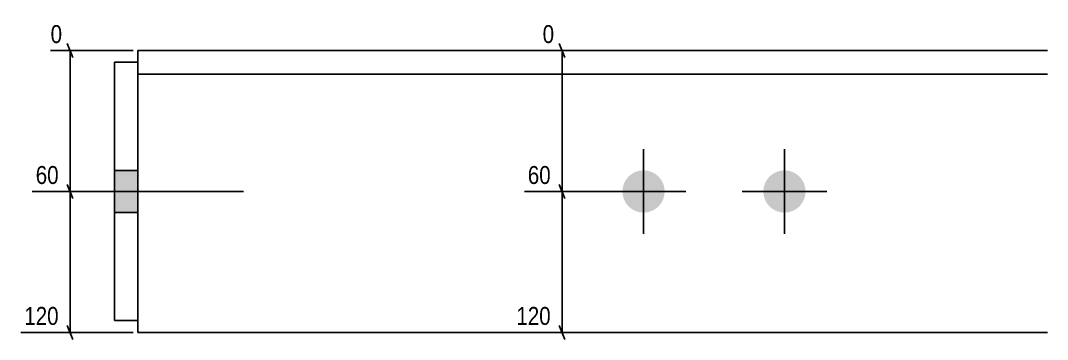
# Model space of a CAD drawing. Header units: millimetres. Extents: x 3 to 31513, y 3 to 736.
# Drawn here: x 19759.1 to 20196.5, y 23.2 to 159 of the extents above; entities that cross this region are included whole.
import ezdxf

# ---------------------------------------------------------------- set-up
doc = ezdxf.new("R2010")
doc.units = ezdxf.units.MM
doc.linetypes.add('DXK_LINE_DOT2', pattern=[3.9198, 1.9599, -1.9599])
doc.layers.add('MÅLSÆTNING', color=7, linetype='Continuous')
doc.layers.add('STÅL', color=7, linetype='Continuous')
doc.styles.add('Arial Narrow', font='ARIALN.TTF', dxfattribs={"height": 0.2})

msp = doc.modelspace()

# ---------------------------------------------------------------- hatches: boundary and pattern name
at = {"layer": 'STÅL', "linetype": 'Continuous'}
for points in [[(19809.08, 77.23), (19809.08, 95.23), (19799.08, 95.23), (19799.08, 77.23)], [(19809.08, 77.23), (19809.08, 95.23), (19799.08, 95.23), (19799.08, 77.23)], [(20024.45, 77.24, -1), (20024.45, 95.24, -1)], [(20084.45, 77.23, -1), (20084.45, 95.23, -1)]]:
    msp.add_hatch(color=96, dxfattribs=at).paths.add_polyline_path(points)

# ---------------------------------------------------------------- linework, layer by layer
at = {"layer": 'MÅLSÆTNING', "color": 7, "linetype": 'Continuous'}
for p, q in [((19781.41, 143.23), (19779.01, 149.23)), ((19990.96, 143.23), (19988.56, 149.23)), ((19807.08, 146.23), (19771.94, 146.23)), ((19780.21, 86.23), (19780.21, 146.23)), ((20006.66, 146.23), (19981.48, 146.23)), ((19989.76, 86.23), (19989.76, 146.23)), ((19779.01, 89.23), (19781.41, 83.23)), ((19781.41, 83.23), (19779.01, 89.23)), ((19988.56, 89.23), (19990.96, 83.23)), ((19990.96, 83.23), (19988.56, 89.23)), ((19797.08, 86.23), (19764.15, 86.23)), ((19797.08, 86.23), (19764.15, 86.23)), ((19780.21, 26.23), (19780.21, 86.23)), ((20022.45, 86.23), (19973.69, 86.23)), ((20022.45, 86.23), (19973.69, 86.23)), ((19989.76, 26.23), (19989.76, 86.23)), ((19779.01, 29.23), (19781.41, 23.23)), ((19988.56, 29.23), (19990.96, 23.23)), ((19807.08, 26.23), (19759.27, 26.23)), ((20017.92, 26.23), (19968.82, 26.23))]:
    msp.add_line(p, q, dxfattribs=at)
at = {"layer": 'STÅL', "color": 2, "linetype": 'Continuous'}
for p, q in [((19809.08, 146.23), (19809.08, 141.23)), ((20196.45, 146.23), (19809.08, 146.23)), ((19809.08, 141.23), (19799.08, 141.23)), ((19799.08, 31.23), (19799.08, 141.23)), ((19809.08, 31.23), (19809.08, 141.23)), ((20196.45, 136.23), (19809.08, 136.23)), ((19809.08, 31.23), (19799.08, 31.23)), ((19809.08, 26.72), (19809.08, 31.23)), ((19809.08, 26.23), (19809.08, 26.72)), ((19809.08, 26.23), (20196.45, 26.23))]:
    msp.add_line(p, q, dxfattribs=at)
at = {"layer": 'STÅL', "color": 7, "linetype": 'DXK_LINE_DOT2'}
msp.add_line((19809.08, 28.13), (19809.08, 142.73), dxfattribs=at)
at = {"layer": 'STÅL', "color": 96, "linetype": 'Continuous'}
for p, q in [((20024.45, 68.24), (20024.45, 104.24)), ((20084.45, 68.23), (20084.45, 104.23)), ((19799.08, 95.23), (19809.08, 95.23)), ((19799.08, 95.23), (19809.08, 95.23)), ((19789.08, 86.23), (19854.08, 86.23)), ((19789.08, 86.23), (19854.08, 86.23)), ((20042.45, 86.24), (20006.45, 86.24)), ((20102.45, 86.23), (20066.45, 86.23)), ((19799.08, 77.23), (19809.08, 77.23)), ((19799.08, 77.23), (19809.08, 77.23))]:
    msp.add_line(p, q, dxfattribs=at)

# ---------------------------------------------------------------- next in the draw order: wipeouts: each hides what was drawn before it
at = {"color": 0, "linetype": 'Continuous'}
for points in [[(19778.41, 147.83), (19778.41, 159.03), (19770.34, 159.03), (19770.34, 147.83)], [(19987.96, 147.83), (19987.96, 159.03), (19979.88, 159.03), (19979.88, 147.83)], [(19776.95, 87.83), (19776.95, 99.03), (19764, 99.03), (19764, 87.83)], [(19986.5, 87.83), (19986.5, 99.03), (19973.55, 99.03), (19973.55, 87.83)], [(19776.95, 27.83), (19776.95, 39.03), (19759.13, 39.03), (19759.13, 27.83)], [(19986.5, 27.83), (19986.5, 39.03), (19968.68, 39.03), (19968.68, 27.83)]]:
    msp.add_wipeout(points, dxfattribs=at).dxf.layer = 'MÅLSÆTNING'

# ---------------------------------------------------------------- next in the draw order: texts
at = {"layer": 'MÅLSÆTNING', "color": 3, "linetype": 'Continuous', "style": 'Arial Narrow'}
for s, height, p in [('0', 7.64, (19771.94, 149.43)), ('0', 7.64, (19981.48, 149.43)), ('60', 7.635, (19765.6, 89.43)), ('60', 7.635, (19975.15, 89.43)), ('120', 7.635, (19760.73, 29.43)), ('120', 7.635, (19970.28, 29.43))]:
    msp.add_text(s, height=height, dxfattribs=at).set_placement(p)

doc.saveas('drawing.dxf')
